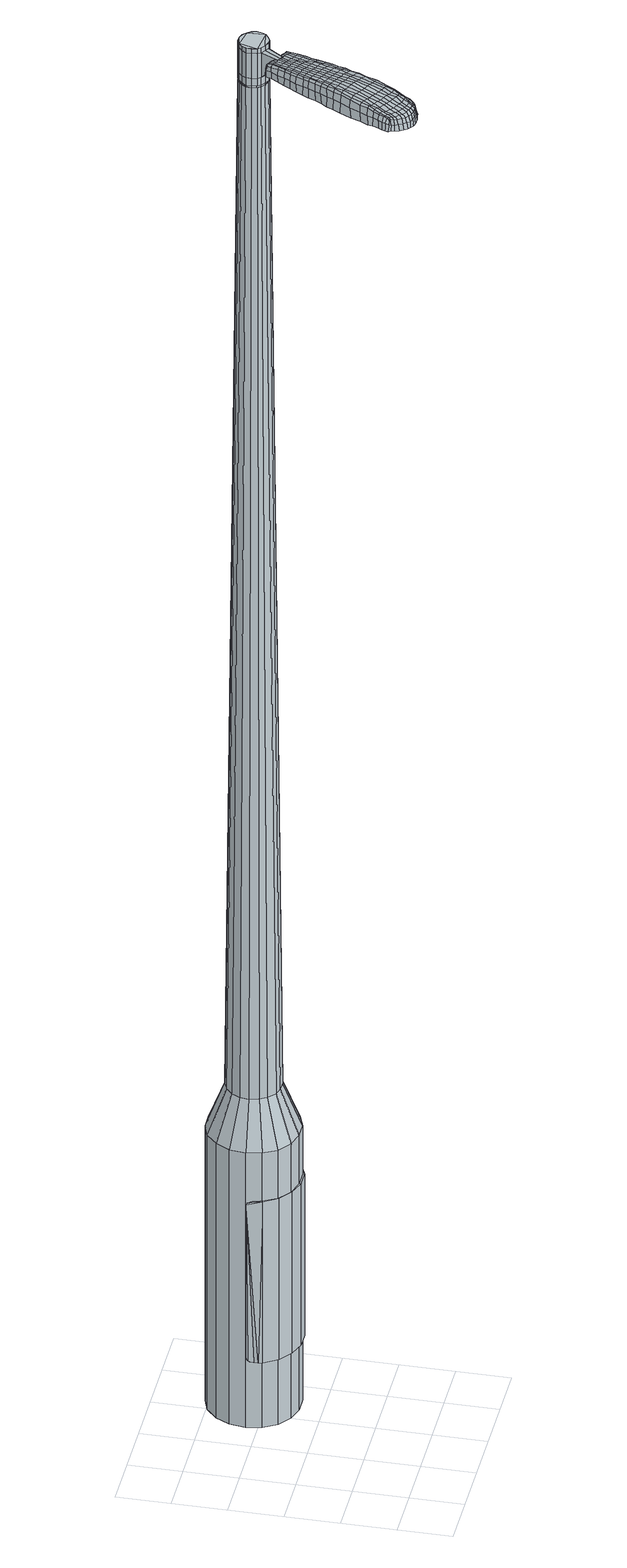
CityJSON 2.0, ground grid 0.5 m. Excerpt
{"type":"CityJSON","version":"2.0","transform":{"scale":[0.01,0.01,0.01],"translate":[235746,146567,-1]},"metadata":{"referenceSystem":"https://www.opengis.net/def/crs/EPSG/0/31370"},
"CityObjects":{
"object1":{"type":"GenericCityObject","attributes":{"cluster":725,"mean_distance_to_centroid":0.108,"new_centroid_x":235747.2,"new_centroid_y":146568.65,"mean_distance_to_camera":3.91,"H1":36.43,"H2":11.07,"Z_final":113.41,"cluster2":-1,"proj_x":235744.9,"proj_y":146567.4,"id_line":44446,"bearing_l":331.53,"distance":2.62,"orientation":"right","G_obj":241.53},"geometry":[{"type":"MultiSurface","lod":"2","boundaries":[[[0,1,2,3]],[[1,4,5,2]],[[4,6,7,5]],[[6,8,9,7]],[[8,10,11,9]],[[10,12,13,11]],[[12,14,15,13]],[[14,16,17,15]],[[16,18,19,17]],[[18,20,21,19]],[[20,22,23,21]],[[22,24,25,23]],[[24,26,27,25]],[[26,28,29,27]],[[28,30,31,29]],[[30,32,33,31]],[[32,34,35,33]],[[34,0,3,35]],[[36,37,38,39]],[[38,40,41,42]],[[41,43,42]],[[42,44,45,46]],[[45,47,46]],[[46,48,49,50]],[[49,51,50]],[[42,46,50,38]],[[50,52,39,38]],[[53,36,39]],[[2,5,7,35]],[[7,9,11,15]],[[11,13,15]],[[15,17,19,23]],[[19,21,23]],[[23,25,27,31]],[[27,29,31]],[[15,23,31,7]],[[31,33,35,7]],[[3,2,35]],[[1,0,54,55]],[[0,34,56,54]],[[34,32,57,56]],[[32,30,58,57]],[[30,28,59,58]],[[28,26,60,59]],[[26,24,61,60]],[[24,22,62,61]],[[22,20,63,62]],[[20,18,64,63]],[[18,16,65,64]],[[16,14,66,65]],[[14,12,67,66]],[[12,10,68,67]],[[10,8,69,68]],[[8,6,70,69]],[[6,4,71,70]],[[4,1,55,71]],[[55,54,72,73]],[[54,56,74,72]],[[56,57,75,74]],[[57,58,76,75]],[[58,59,77,76]],[[59,60,78,77]],[[60,61,79,78]],[[61,62,80,79]],[[62,63,81,80]],[[63,64,82,81]],[[64,65,83,82]],[[65,66,84,83]],[[66,67,85,84]],[[67,68,86,85]],[[68,69,87,86]],[[69,70,88,87]],[[70,71,89,88]],[[71,55,73,89]],[[72,90,91,92]],[[93,94,90,72]],[[95,96,94,93]],[[76,97,96,95]],[[98,99,97,76]],[[100,101,99,98]],[[102,103,101,100]],[[104,105,103,102]],[[81,106,105,104]],[[107,108,106,81]],[[109,110,108,107]],[[111,112,110,109]],[[113,114,112,111]],[[115,116,114,113]],[[117,118,116,115]],[[88,119,118,117]],[[120,121,119,88]],[[92,91,121,120]],[[122,123,124,125]],[[126,122,125,127]],[[128,126,127,129]],[[130,128,129,131]],[[132,130,131,133]],[[134,132,133,135]],[[136,134,135,137]],[[138,136,137,139]],[[140,138,139,141]],[[142,140,141,143]],[[144,142,143,145]],[[146,144,145,147]],[[148,146,147,149]],[[150,148,149,151]],[[152,150,151,153]],[[154,152,153,155]],[[73,72,92]],[[74,93,72]],[[74,75,95,93]],[[75,76,95]],[[77,98,76]],[[77,78,100,98]],[[78,79,102,100]],[[79,80,104,102]],[[80,81,104]],[[82,107,81]],[[82,83,109,107]],[[83,84,111,109]],[[84,85,113,111]],[[85,86,115,113]],[[86,87,117,115]],[[87,88,117]],[[89,120,88]],[[89,73,92,120]],[[156,91,90]],[[156,157,121,91]],[[157,119,121]],[[158,118,119]],[[158,159,116,118]],[[159,160,114,116]],[[160,161,112,114]],[[161,162,110,112]],[[162,163,108,110]],[[163,106,108]],[[164,105,106]],[[164,165,103,105]],[[165,166,101,103]],[[166,167,99,101]],[[167,97,99]],[[168,96,97]],[[168,169,94,96]],[[169,90,94]],[[39,52,154,170]],[[156,90,171,155]],[[53,39,170,123]],[[90,169,124,171]],[[36,53,123,122]],[[169,168,125,124]],[[37,36,122,126]],[[168,97,127,125]],[[38,37,126,128]],[[97,167,129,127]],[[40,38,128,130]],[[167,166,131,129]],[[41,40,130,132]],[[166,165,133,131]],[[43,41,132,134]],[[165,164,135,133]],[[42,43,134,136]],[[164,106,137,135]],[[44,42,136,138]],[[106,163,139,137]],[[45,44,138,140]],[[163,162,141,139]],[[47,45,140,142]],[[162,161,143,141]],[[46,47,142,144]],[[161,160,145,143]],[[48,46,144,146]],[[160,159,147,145]],[[49,48,146,148]],[[159,158,149,147]],[[51,49,148,150]],[[158,119,151,149]],[[50,51,150,152]],[[119,157,153,151]],[[52,50,152,154]],[[157,156,155,153]],[[154,155,172,173]],[[155,171,174,172]],[[171,124,175,174]],[[124,123,176,175]],[[123,170,177,176]],[[170,154,173,177]],[[178,179,180,181]],[[182,178,181,183]],[[178,182,184,185]],[[179,178,185,186]],[[187,188,189,190]],[[191,187,190,192]],[[187,191,193,194]],[[188,187,194,195]],[[196,197,198,199]],[[200,196,199,201]],[[196,200,202,203]],[[197,196,203,204]],[[205,206,207,208]],[[209,205,208,210]],[[205,209,211,212]],[[206,205,212,213]],[[214,215,216,217]],[[218,214,217,219]],[[214,218,220,221]],[[215,214,221,222]],[[223,224,225,226]],[[227,223,226,228]],[[223,227,229,230]],[[224,223,230,231]],[[232,233,234,235]],[[224,232,235,225]],[[232,224,231,236]],[[233,232,236,237]],[[238,239,240,241]],[[233,238,241,234]],[[238,233,237,242]],[[239,238,242,243]],[[244,182,183,245]],[[239,244,245,240]],[[244,239,243,246]],[[182,244,246,184]],[[247,248,249,250]],[[251,247,250,252]],[[247,251,253,254]],[[248,247,254,255]],[[256,257,258,259]],[[248,256,259,249]],[[256,248,255,260]],[[257,256,260,261]],[[262,263,264,265]],[[257,262,265,258]],[[262,257,261,266]],[[263,262,266,267]],[[268,269,270,271]],[[263,268,271,264]],[[268,263,267,272]],[[269,268,272,273]],[[274,179,186,275]],[[269,274,275,270]],[[274,269,273,276]],[[179,274,276,180]],[[277,278,279,280]],[[281,277,280,282]],[[277,281,283,284]],[[278,277,284,285]],[[286,287,288,289]],[[278,286,289,279]],[[286,278,285,290]],[[287,286,290,291]],[[292,293,294,295]],[[287,292,295,288]],[[292,287,291,296]],[[293,292,296,297]],[[298,191,192,299]],[[293,298,299,294]],[[298,293,297,300]],[[191,298,300,193]],[[301,302,303,304]],[[305,301,304,306]],[[301,305,307,308]],[[302,301,308,309]],[[310,311,312,313]],[[302,310,313,303]],[[310,302,309,314]],[[311,310,314,315]],[[316,317,318,319]],[[311,316,319,312]],[[316,311,315,320]],[[317,316,320,321]],[[322,323,324,325]],[[317,322,325,318]],[[322,317,321,326]],[[323,322,326,327]],[[328,188,195,329]],[[323,328,329,324]],[[328,323,327,330]],[[188,328,330,189]],[[331,217,216,332]],[[333,331,332,334]],[[331,333,335,336]],[[217,331,336,219]],[[337,333,334,338]],[[339,337,338,340]],[[337,339,341,342]],[[333,337,342,335]],[[343,339,340,344]],[[345,343,344,346]],[[343,345,347,348]],[[339,343,348,341]],[[349,345,346,350]],[[351,349,350,352]],[[349,351,353,354]],[[345,349,354,347]],[[355,351,352,356]],[[206,355,356,207]],[[355,206,213,357]],[[351,355,357,353]],[[358,359,204,203]],[[360,358,203,202]],[[358,360,361,362]],[[359,358,362,363]],[[364,365,363,362]],[[366,364,362,361]],[[364,366,367,368]],[[365,364,368,369]],[[370,371,369,368]],[[372,370,368,367]],[[370,372,373,374]],[[371,370,374,375]],[[376,377,375,374]],[[378,376,374,373]],[[376,378,211,209]],[[377,376,209,210]],[[379,380,381,382]],[[281,379,382,283]],[[379,281,282,383]],[[380,379,383,384]],[[385,200,201,386]],[[380,385,386,381]],[[385,380,384,387]],[[200,385,387,202]],[[388,389,390,391]],[[227,388,391,229]],[[388,227,228,392]],[[389,388,392,393]],[[394,395,396,397]],[[389,394,397,390]],[[394,389,393,398]],[[395,394,398,399]],[[400,197,204,401]],[[395,400,401,396]],[[400,395,399,402]],[[197,400,402,198]],[[403,404,405,406]],[[185,403,406,186]],[[403,185,184,407]],[[404,403,407,408]],[[409,410,411,412]],[[404,409,412,405]],[[409,404,408,413]],[[410,409,413,414]],[[415,208,207,416]],[[410,415,416,411]],[[415,410,414,417]],[[208,415,417,210]],[[418,419,420,421]],[[190,418,421,192]],[[418,190,189,422]],[[419,418,422,423]],[[424,212,211,425]],[[419,424,425,420]],[[424,419,423,426]],[[212,424,426,213]],[[427,428,429,430]],[[305,427,430,307]],[[427,305,306,431]],[[428,427,431,432]],[[433,218,219,434]],[[428,433,434,429]],[[433,428,432,435]],[[218,433,435,220]],[[436,437,438,439]],[[251,436,439,253]],[[436,251,252,440]],[[437,436,440,441]],[[442,443,444,445]],[[437,442,445,438]],[[442,437,441,446]],[[443,442,446,447]],[[448,215,222,449]],[[443,448,449,444]],[[448,443,447,450]],[[215,448,450,216]],[[451,452,441,440]],[[250,451,440,252]],[[451,250,249,453]],[[452,451,453,454]],[[455,456,447,446]],[[452,455,446,441]],[[455,452,454,457]],[[456,455,457,458]],[[459,332,216,450]],[[456,459,450,447]],[[459,456,458,460]],[[332,459,460,334]],[[461,462,463,464]],[[308,461,464,309]],[[461,308,307,430]],[[462,461,430,429]],[[465,336,335,466]],[[462,465,466,463]],[[465,462,429,434]],[[336,465,434,219]],[[467,468,454,453]],[[259,467,453,249]],[[467,259,258,469]],[[468,467,469,470]],[[471,472,458,457]],[[468,471,457,454]],[[471,468,470,473]],[[472,471,473,474]],[[475,338,334,460]],[[472,475,460,458]],[[475,472,474,476]],[[338,475,476,340]],[[477,478,479,480]],[[314,477,480,315]],[[477,314,309,464]],[[478,477,464,463]],[[481,342,341,482]],[[478,481,482,479]],[[481,478,463,466]],[[342,481,466,335]],[[483,484,470,469]],[[265,483,469,258]],[[483,265,264,485]],[[484,483,485,486]],[[487,488,474,473]],[[484,487,473,470]],[[487,484,486,489]],[[488,487,489,490]],[[491,344,340,476]],[[488,491,476,474]],[[491,488,490,492]],[[344,491,492,346]],[[493,494,495,496]],[[320,493,496,321]],[[493,320,315,480]],[[494,493,480,479]],[[497,348,347,498]],[[494,497,498,495]],[[497,494,479,482]],[[348,497,482,341]],[[499,500,486,485]],[[271,499,485,264]],[[499,271,270,501]],[[500,499,501,502]],[[503,504,490,489]],[[500,503,489,486]],[[503,500,502,505]],[[504,503,505,506]],[[507,350,346,492]],[[504,507,492,490]],[[507,504,506,508]],[[350,507,508,352]],[[509,510,511,512]],[[326,509,512,327]],[[509,326,321,496]],[[510,509,496,495]],[[513,354,353,514]],[[510,513,514,511]],[[513,510,495,498]],[[354,513,498,347]],[[515,516,502,501]],[[275,515,501,270]],[[515,275,186,406]],[[516,515,406,405]],[[517,518,506,505]],[[516,517,505,502]],[[517,516,405,412]],[[518,517,412,411]],[[519,356,352,508]],[[518,519,508,506]],[[519,518,411,416]],[[356,519,416,207]],[[520,521,423,422]],[[330,520,422,189]],[[520,330,327,512]],[[521,520,512,511]],[[522,357,213,426]],[[521,522,426,423]],[[522,521,511,514]],[[357,522,514,353]],[[523,524,384,383]],[[280,523,383,282]],[[523,280,279,525]],[[524,523,525,526]],[[527,360,202,387]],[[524,527,387,384]],[[527,524,526,528]],[[360,527,528,361]],[[529,530,531,532]],[[230,529,532,231]],[[529,230,229,391]],[[530,529,391,390]],[[533,534,535,536]],[[530,533,536,531]],[[533,530,390,397]],[[534,533,397,396]],[[537,359,363,538]],[[534,537,538,535]],[[537,534,396,401]],[[359,537,401,204]],[[539,540,526,525]],[[289,539,525,279]],[[539,289,288,541]],[[540,539,541,542]],[[543,366,361,528]],[[540,543,528,526]],[[543,540,542,544]],[[366,543,544,367]],[[545,546,547,548]],[[236,545,548,237]],[[545,236,231,532]],[[546,545,532,531]],[[549,550,551,552]],[[546,549,552,547]],[[549,546,531,536]],[[550,549,536,535]],[[553,365,369,554]],[[550,553,554,551]],[[553,550,535,538]],[[365,553,538,363]],[[555,556,542,541]],[[295,555,541,288]],[[555,295,294,557]],[[556,555,557,558]],[[559,372,367,544]],[[556,559,544,542]],[[559,556,558,560]],[[372,559,560,373]],[[561,562,563,564]],[[242,561,564,243]],[[561,242,237,548]],[[562,561,548,547]],[[565,566,567,568]],[[562,565,568,563]],[[565,562,547,552]],[[566,565,552,551]],[[569,371,375,570]],[[566,569,570,567]],[[569,566,551,554]],[[371,569,554,369]],[[571,572,558,557]],[[299,571,557,294]],[[571,299,192,421]],[[572,571,421,420]],[[573,378,373,560]],[[572,573,560,558]],[[573,572,420,425]],[[378,573,425,211]],[[574,575,408,407]],[[246,574,407,184]],[[574,246,243,564]],[[575,574,564,563]],[[576,577,414,413]],[[575,576,413,408]],[[576,575,563,568]],[[577,576,568,567]],[[578,377,210,417]],[[577,578,417,414]],[[578,577,567,570]],[[377,578,570,375]],[[579,580,581,582]],[[582,581,583,584]],[[585,583,581,586]],[[586,581,580,587]],[[588,589,590,591]],[[591,590,592,593]],[[594,592,590,595]],[[595,590,589,596]],[[597,598,599,600]],[[600,599,601,602]],[[603,601,599,604]],[[604,599,598,605]],[[606,607,608,609]],[[609,608,610,611]],[[612,610,608,613]],[[613,608,607,614]],[[615,616,617,618]],[[618,617,619,620]],[[621,619,617,622]],[[622,617,616,623]],[[624,625,626,627]],[[627,626,628,629]],[[630,628,626,631]],[[631,626,625,632]],[[633,634,635,636]],[[636,635,625,624]],[[632,625,635,637]],[[637,635,634,638]],[[639,640,641,642]],[[642,641,634,633]],[[638,634,641,643]],[[643,641,640,644]],[[584,583,645,646]],[[646,645,640,639]],[[644,640,645,647]],[[647,645,583,585]],[[648,649,650,651]],[[651,650,652,653]],[[654,652,650,655]],[[655,650,649,656]],[[657,658,659,660]],[[660,659,649,648]],[[656,649,659,661]],[[661,659,658,662]],[[663,664,665,666]],[[666,665,658,657]],[[662,658,665,667]],[[667,665,664,668]],[[669,670,671,672]],[[672,671,664,663]],[[668,664,671,673]],[[673,671,670,674]],[[587,580,675,676]],[[676,675,670,669]],[[674,670,675,677]],[[677,675,580,579]],[[678,679,680,681]],[[681,680,682,683]],[[684,682,680,685]],[[685,680,679,686]],[[687,688,689,690]],[[690,689,679,678]],[[686,679,689,691]],[[691,689,688,692]],[[693,694,695,696]],[[696,695,688,687]],[[692,688,695,697]],[[697,695,694,698]],[[593,592,699,700]],[[700,699,694,693]],[[698,694,699,701]],[[701,699,592,594]],[[702,703,704,705]],[[705,704,706,707]],[[708,706,704,709]],[[709,704,703,710]],[[711,712,713,714]],[[714,713,703,702]],[[710,703,713,715]],[[715,713,712,716]],[[717,718,719,720]],[[720,719,712,711]],[[716,712,719,721]],[[721,719,718,722]],[[723,724,725,726]],[[726,725,718,717]],[[722,718,725,727]],[[727,725,724,728]],[[596,589,729,730]],[[730,729,724,723]],[[728,724,729,731]],[[731,729,589,588]],[[615,618,732,733]],[[733,732,734,735]],[[736,734,732,737]],[[737,732,618,620]],[[735,734,738,739]],[[739,738,740,741]],[[742,740,738,743]],[[743,738,734,736]],[[741,740,744,745]],[[745,744,746,747]],[[748,746,744,749]],[[749,744,740,742]],[[747,746,750,751]],[[751,750,752,753]],[[754,752,750,755]],[[755,750,746,748]],[[753,752,756,757]],[[757,756,607,606]],[[614,607,756,758]],[[758,756,752,754]],[[605,759,760,604]],[[604,760,761,603]],[[762,761,760,763]],[[763,760,759,764]],[[764,765,766,763]],[[763,766,767,762]],[[768,767,766,769]],[[769,766,765,770]],[[770,771,772,769]],[[769,772,773,768]],[[774,773,772,775]],[[775,772,771,776]],[[776,777,778,775]],[[775,778,779,774]],[[612,779,778,610]],[[610,778,777,611]],[[780,781,782,783]],[[783,782,682,684]],[[683,682,782,784]],[[784,782,781,785]],[[602,601,786,787]],[[787,786,781,780]],[[785,781,786,788]],[[788,786,601,603]],[[789,790,791,792]],[[792,791,628,630]],[[629,628,791,793]],[[793,791,790,794]],[[795,796,797,798]],[[798,797,790,789]],[[794,790,797,799]],[[799,797,796,800]],[[605,598,801,802]],[[802,801,796,795]],[[800,796,801,803]],[[803,801,598,597]],[[804,805,806,807]],[[807,806,586,587]],[[585,586,806,808]],[[808,806,805,809]],[[810,811,812,813]],[[813,812,805,804]],[[809,805,812,814]],[[814,812,811,815]],[[606,609,816,817]],[[817,816,811,810]],[[815,811,816,818]],[[818,816,609,611]],[[819,820,821,822]],[[822,821,591,593]],[[588,591,821,823]],[[823,821,820,824]],[[612,613,825,826]],[[826,825,820,819]],[[824,820,825,827]],[[827,825,613,614]],[[828,829,830,831]],[[831,830,706,708]],[[707,706,830,832]],[[832,830,829,833]],[[620,619,834,835]],[[835,834,829,828]],[[833,829,834,836]],[[836,834,619,621]],[[837,838,839,840]],[[840,839,652,654]],[[653,652,839,841]],[[841,839,838,842]],[[843,844,845,846]],[[846,845,838,837]],[[842,838,845,847]],[[847,845,844,848]],[[623,616,849,850]],[[850,849,844,843]],[[848,844,849,851]],[[851,849,616,615]],[[842,852,853,841]],[[841,853,651,653]],[[648,651,853,854]],[[853,852,854]],[[848,855,856,847]],[[847,856,852,842]],[[854,852,856,857]],[[857,856,855,858]],[[615,733,859,851]],[[851,859,855,848]],[[858,855,859,860]],[[860,859,733,735]],[[861,862,863,864]],[[864,863,709,710]],[[708,709,863,831]],[[831,863,862,828]],[[736,737,865,866]],[[866,865,862,861]],[[828,862,865,835]],[[835,865,737,620]],[[854,867,660,648]],[[657,660,867,868]],[[868,867,869]],[[858,870,871,857]],[[857,871,867,854]],[[869,867,871,872]],[[872,871,870,873]],[[735,739,874,860]],[[860,874,870,858]],[[873,870,874,875]],[[875,874,739,741]],[[876,877,878,879]],[[879,878,715,716]],[[710,715,878,864]],[[864,878,877,861]],[[742,743,880,881]],[[881,880,877,876]],[[861,877,880,866]],[[866,880,743,736]],[[869,882,883,868]],[[868,883,666,657]],[[663,666,883,884]],[[884,883,882,885]],[[873,886,887,872]],[[872,887,882,869]],[[885,882,887,888]],[[888,887,886,889]],[[741,745,890,875]],[[875,890,886,873]],[[889,886,890,891]],[[891,890,745,747]],[[892,893,894,895]],[[895,894,721,722]],[[716,721,894,879]],[[879,894,893,876]],[[748,749,896,897]],[[897,896,893,892]],[[876,893,896,881]],[[881,896,749,742]],[[885,898,899,884]],[[884,899,672,663]],[[669,672,899,900]],[[900,899,898,901]],[[889,902,903,888]],[[888,903,898,885]],[[901,898,903,904]],[[904,903,902,905]],[[747,751,906,891]],[[891,906,902,889]],[[905,902,906,907]],[[907,906,751,753]],[[908,909,910,911]],[[911,910,727,728]],[[722,727,910,895]],[[895,910,909,892]],[[754,755,912,913]],[[913,912,909,908]],[[892,909,912,897]],[[897,912,755,748]],[[901,914,915,900]],[[900,915,676,669]],[[587,676,915,807]],[[807,915,914,804]],[[905,916,917,904]],[[904,917,914,901]],[[804,914,917,813]],[[813,917,916,810]],[[753,757,918,907]],[[907,918,916,905]],[[810,916,918,817]],[[817,918,757,606]],[[824,919,920,823]],[[823,920,731,588]],[[728,731,920,911]],[[911,920,919,908]],[[614,758,921,827]],[[827,921,919,824]],[[908,919,921,913]],[[913,921,758,754]],[[785,922,923,784]],[[784,923,681,683]],[[678,681,923,924]],[[924,923,922,925]],[[603,761,926,788]],[[788,926,922,785]],[[925,922,926,927]],[[927,926,761,762]],[[928,929,930,931]],[[931,930,631,632]],[[630,631,930,792]],[[792,930,929,789]],[[932,933,934,935]],[[935,934,929,928]],[[789,929,934,798]],[[798,934,933,795]],[[764,759,936,937]],[[937,936,933,932]],[[795,933,936,802]],[[802,936,759,605]],[[925,938,939,924]],[[924,939,690,678]],[[687,690,939,940]],[[940,939,938,941]],[[762,767,942,927]],[[927,942,938,925]],[[941,938,942,943]],[[943,942,767,768]],[[944,945,946,947]],[[947,946,637,638]],[[632,637,946,931]],[[931,946,945,928]],[[948,949,950,951]],[[951,950,945,944]],[[928,945,950,935]],[[935,950,949,932]],[[770,765,952,953]],[[953,952,949,948]],[[932,949,952,937]],[[937,952,765,764]],[[941,954,955,940]],[[940,955,696,687]],[[693,696,955,956]],[[956,955,954,957]],[[768,773,958,943]],[[943,958,954,941]],[[957,954,958,959]],[[959,958,773,774]],[[960,961,962,963]],[[963,962,643,644]],[[638,643,962,947]],[[947,962,961,944]],[[964,965,966,967]],[[967,966,961,960]],[[944,961,966,951]],[[951,966,965,948]],[[776,771,968,969]],[[969,968,965,964]],[[948,965,968,953]],[[953,968,771,770]],[[957,970,971,956]],[[956,971,700,693]],[[593,700,971,822]],[[822,971,970,819]],[[774,779,972,959]],[[959,972,970,957]],[[819,970,972,826]],[[826,972,779,612]],[[809,973,974,808]],[[808,974,647,585]],[[644,647,974,963]],[[963,974,973,960]],[[815,975,976,814]],[[814,976,973,809]],[[960,973,976,967]],[[967,976,975,964]],[[611,777,977,818]],[[818,977,975,815]],[[964,975,977,969]],[[969,977,777,776]],[[579,582,181,180]],[[582,584,183,181]],[[594,595,194,193]],[[595,596,195,194]],[[597,600,199,198]],[[600,602,201,199]],[[621,622,221,220]],[[622,623,222,221]],[[624,627,226,225]],[[627,629,228,226]],[[633,636,235,234]],[[636,624,225,235]],[[639,642,241,240]],[[642,633,234,241]],[[584,646,245,183]],[[646,639,240,245]],[[654,655,254,253]],[[655,656,255,254]],[[656,661,260,255]],[[661,662,261,260]],[[662,667,266,261]],[[667,668,267,266]],[[668,673,272,267]],[[673,674,273,272]],[[674,677,276,273]],[[677,579,180,276]],[[684,685,284,283]],[[685,686,285,284]],[[686,691,290,285]],[[691,692,291,290]],[[692,697,296,291]],[[697,698,297,296]],[[698,701,300,297]],[[701,594,193,300]],[[702,705,304,303]],[[705,707,306,304]],[[711,714,313,312]],[[714,702,303,313]],[[717,720,319,318]],[[720,711,312,319]],[[723,726,325,324]],[[726,717,318,325]],[[596,730,329,195]],[[730,723,324,329]],[[780,783,382,381]],[[783,684,283,382]],[[602,787,386,201]],[[787,780,381,386]],[[629,793,392,228]],[[793,794,393,392]],[[794,799,398,393]],[[799,800,399,398]],[[800,803,402,399]],[[803,597,198,402]],[[707,832,431,306]],[[832,833,432,431]],[[833,836,435,432]],[[836,621,220,435]],[[837,840,439,438]],[[840,654,253,439]],[[843,846,445,444]],[[846,837,438,445]],[[623,850,449,222]],[[850,843,444,449]],[[978,979,980,981]],[[982,983,981,980]],[[984,985,986,987]],[[988,989,990,991]],[[979,992,993,980]],[[994,982,980,993]],[[995,984,987,996]],[[997,998,989,988]],[[992,999,1000,993]],[[1000,1001,994,993]],[[1002,995,996,1003]],[[1004,998,997,1005]],[[999,1006,1007,1000]],[[1007,1008,1001,1000]],[[1009,1002,1003,1010]],[[1011,1004,1005,1012]],[[1013,1014,1015,1016]],[[1017,1018,1014,1013]],[[1017,1019,1020,1018]],[[1019,1021,1022,1020]],[[1023,1024,1025,1026]],[[1027,1028,1024,1023]],[[1029,1030,1028,1027]],[[1031,1032,1030,1029]],[[1026,1015,1014,1023]],[[1023,1014,1018,1027]],[[1018,1020,1029,1027]],[[1020,1022,1031,1029]],[[987,986,983,982]],[[996,987,982,994]],[[1001,1003,996,994]],[[1008,1010,1003,1001]],[[988,991,985,984]],[[997,988,984,995]],[[1005,997,995,1002]],[[1012,1005,1002,1009]],[[989,1013,1016,990]],[[998,1017,1013,989]],[[1019,1017,998,1004]],[[1021,1019,1004,1011]],[[1033,1034,1035,1036]],[[1035,1037,1038,1039]],[[1035,1039,1040,1041]],[[1035,1041,1036]],[[1042,1033,1036,1043]],[[1044,1043,1036,1045]],[[1046,1045,1036]],[[1047,1035,1034,1048]],[[1049,1047,1048,1050]],[[1051,1049,1050,1052]],[[1053,1051,1052,1054]],[[1055,1053,1054,1056]],[[1056,1057,1058,1059]],[[1056,1059,1060,1061]],[[1056,1061,1062,1063]],[[1062,1064,1065,1066]],[[1062,1066,1067,1068]],[[1062,1068,1063]],[[1056,1063,1055]],[[1069,1070,1034,1033]],[[1071,1072,1037,1035]],[[1073,1074,1046,1036]],[[1070,1075,1048,1034]],[[1076,1071,1035,1047]],[[1075,1077,1050,1048]],[[1078,1076,1047,1049]],[[1077,1079,1052,1050]],[[1080,1078,1049,1051]],[[1079,1081,1054,1052]],[[1082,1080,1051,1053]],[[1081,1083,1056,1054]],[[1084,1082,1053,1055]],[[1083,1085,1057,1056]],[[1086,1087,1064,1062]],[[1088,1084,1055,1063]],[[1058,1057,1085,1089]],[[1059,1058,1089,1090]],[[1060,1059,1090,1091]],[[1061,1060,1091,1092]],[[1062,1061,1092,1086]],[[1093,1069,1033,1042]],[[1094,1093,1042,1043]],[[1095,1094,1043,1044]],[[1096,1095,1044,1045]],[[1074,1096,1045,1046]],[[1038,1037,1072,1097]],[[1065,1064,1087,1098]],[[1039,1038,1097,1099]],[[1040,1039,1099,1100]],[[1041,1040,1100,1101]],[[1036,1041,1101,1073]],[[1066,1065,1098,1102]],[[1067,1066,1102,1103]],[[1068,1067,1103,1104]],[[1063,1068,1104,1088]]]}]}
},
"vertices":[
[101,125,384],[89,134,384],[89,134,96],[101,125,96],[82,147,384],[82,147,96],[79,161,384],[79,161,96],[81,176,384],[81,176,96],[88,189,384],[88,189,96],[99,199,384],[99,199,96],[113,204,384],[113,204,96],[127,204,384],[127,204,96],[141,200,384],[141,200,96],[153,190,384],[153,190,96],[161,178,384],[161,178,96],[163,164,384],[163,164,96],[161,149,384],[161,149,96],[154,136,384],[154,136,96],[143,126,384],[143,126,96],[130,121,384],[130,121,96],[115,121,384],[115,121,96],[124,149,1524],[128,151,1524],[132,154,1524],[115,151,1524],[134,158,1524],[135,163,1524],[131,171,1524],[134,167,1524],[128,174,1524],[123,176,1524],[114,174,1524],[118,176,1524],[111,171,1524],[108,167,1524],[109,157,1524],[108,162,1524],[111,154,1524],[119,149,1524],[109,140,429],[102,146,429],[117,138,429],[126,138,429],[134,141,429],[141,147,429],[145,154,429],[146,163,429],[145,172,429],[140,179,429],[133,185,429],[125,187,429],[116,187,429],[108,184,429],[101,178,429],[97,170,429],[96,162,429],[98,153,429],[115,151,1483],[111,154,1483],[119,149,1483],[124,149,1483],[128,151,1483],[132,154,1483],[134,158,1483],[135,163,1483],[134,167,1483],[131,171,1483],[128,174,1483],[123,176,1483],[118,176,1483],[114,174,1483],[111,171,1483],[108,167,1483],[108,162,1483],[109,157,1483],[115,151,1485],[112,154,1485],[112,154,1483],[119,150,1483],[119,150,1485],[124,150,1483],[124,150,1485],[128,151,1485],[131,154,1483],[131,154,1485],[133,158,1483],[133,158,1485],[134,163,1483],[134,163,1485],[133,167,1483],[133,167,1485],[131,171,1485],[127,174,1483],[127,174,1485],[123,175,1483],[123,175,1485],[119,175,1483],[119,175,1485],[114,173,1483],[114,173,1485],[111,170,1483],[111,170,1485],[109,167,1483],[109,167,1485],[108,162,1485],[109,158,1483],[109,158,1485],[124,149,1519],[119,149,1519],[119,149,1493],[124,149,1493],[128,151,1519],[128,151,1493],[132,154,1519],[132,154,1493],[134,158,1519],[134,158,1493],[135,163,1519],[135,163,1493],[134,167,1519],[134,167,1493],[131,171,1519],[131,171,1493],[128,174,1519],[128,174,1493],[123,176,1519],[123,176,1493],[118,176,1519],[118,176,1493],[114,174,1519],[114,174,1493],[111,171,1519],[111,171,1493],[108,167,1519],[108,167,1493],[108,162,1519],[108,162,1493],[109,157,1519],[109,157,1493],[111,154,1519],[111,154,1493],[111,154,1485],[109,157,1485],[108,167,1485],[111,171,1485],[114,174,1485],[118,176,1485],[123,176,1485],[128,174,1485],[134,167,1485],[135,163,1485],[134,158,1485],[132,154,1485],[124,149,1485],[119,149,1485],[115,151,1519],[115,151,1493],[103,136,1513],[103,136,1518],[106,134,1513],[109,133,1513],[109,133,1518],[106,134,1518],[53,78,1519],[57,84,1518],[55,84,1509],[51,78,1510],[49,71,1519],[47,71,1510],[51,71,1526],[55,78,1525],[59,85,1525],[87,60,1519],[90,66,1518],[89,68,1525],[86,61,1525],[83,52,1519],[82,54,1526],[84,50,1510],[88,58,1510],[91,64,1509],[37,4,1519],[33,5,1519],[33,5,1513],[36,3,1513],[41,3,1519],[40,2,1513],[41,4,1524],[37,5,1524],[34,7,1524],[72,69,1530],[75,75,1529],[73,77,1529],[69,70,1530],[68,61,1531],[65,62,1531],[71,59,1530],[75,67,1530],[79,74,1529],[110,140,1512],[108,141,1512],[107,140,1517],[110,139,1517],[113,138,1512],[112,137,1517],[113,138,1506],[110,139,1506],[107,140,1506],[26,26,1519],[27,29,1519],[26,29,1512],[25,26,1512],[26,23,1518],[24,23,1512],[27,23,1522],[28,25,1523],[29,28,1524],[29,33,1519],[32,38,1519],[30,38,1512],[28,33,1512],[31,33,1524],[33,38,1525],[34,44,1519],[38,51,1519],[36,50,1511],[32,43,1511],[36,44,1526],[39,51,1526],[43,61,1519],[41,60,1510],[45,61,1526],[92,141,1513],[88,135,1513],[90,135,1518],[93,141,1517],[95,146,1512],[96,145,1516],[94,146,1506],[91,141,1507],[87,134,1507],[84,128,1514],[80,122,1515],[82,122,1520],[86,128,1519],[83,128,1507],[79,122,1507],[76,116,1515],[72,109,1516],[74,109,1522],[78,116,1521],[74,115,1508],[70,109,1508],[68,103,1517],[65,97,1517],[66,97,1524],[70,103,1523],[67,103,1508],[63,96,1509],[61,91,1518],[63,91,1524],[59,90,1509],[57,8,1519],[59,11,1519],[58,12,1524],[56,9,1523],[56,6,1518],[55,7,1522],[56,5,1512],[58,6,1512],[60,9,1512],[62,15,1519],[65,19,1519],[64,21,1525],[61,16,1524],[63,13,1512],[66,18,1512],[68,25,1519],[72,31,1519],[71,33,1526],[67,26,1526],[69,23,1511],[73,30,1511],[78,42,1519],[77,43,1526],[78,40,1510],[119,127,1513],[116,120,1513],[116,118,1507],[119,125,1507],[121,132,1512],[121,131,1506],[120,131,1516],[118,128,1517],[115,121,1518],[112,113,1514],[109,106,1515],[110,105,1507],[113,111,1507],[112,114,1519],[108,107,1520],[106,99,1515],[103,93,1516],[104,91,1508],[107,98,1508],[105,101,1521],[102,94,1522],[100,86,1517],[96,79,1517],[97,77,1509],[100,84,1508],[99,87,1523],[96,81,1524],[93,73,1518],[94,71,1509],[92,74,1524],[107,134,1519],[105,135,1519],[103,128,1520],[101,129,1520],[106,126,1520],[110,133,1519],[100,121,1522],[98,122,1522],[96,114,1523],[94,116,1523],[99,113,1523],[103,120,1521],[93,108,1524],[90,109,1524],[89,101,1525],[87,103,1525],[92,100,1525],[96,106,1524],[86,95,1526],[83,96,1526],[82,88,1527],[80,90,1527],[85,87,1527],[89,93,1526],[79,82,1528],[76,83,1528],[82,80,1528],[39,8,1527],[36,9,1527],[43,7,1526],[45,11,1527],[41,12,1528],[38,13,1528],[44,17,1529],[41,19,1529],[48,16,1528],[52,22,1530],[48,24,1530],[44,26,1530],[51,30,1531],[48,32,1531],[55,29,1530],[59,36,1531],[55,38,1531],[52,40,1531],[62,49,1531],[58,51,1531],[65,48,1531],[54,5,1518],[51,4,1519],[51,3,1513],[54,3,1513],[54,6,1523],[51,5,1523],[46,3,1519],[46,2,1513],[46,4,1524],[26,21,1518],[26,18,1518],[27,19,1523],[27,22,1523],[24,21,1513],[25,18,1513],[27,15,1519],[28,11,1519],[29,12,1524],[28,16,1523],[26,14,1513],[28,10,1513],[31,8,1519],[31,9,1524],[30,7,1513],[57,78,1528],[58,77,1528],[62,83,1528],[60,84,1527],[52,70,1528],[54,69,1529],[61,75,1529],[63,74,1530],[67,80,1529],[64,82,1528],[56,68,1529],[59,66,1530],[66,72,1530],[70,78,1529],[62,64,1531],[85,62,1528],[83,63,1529],[79,55,1529],[81,55,1528],[88,69,1527],[86,70,1528],[79,65,1529],[75,57,1530],[83,72,1528],[121,134,1512],[119,135,1512],[118,134,1517],[120,133,1517],[121,133,1506],[119,134,1506],[116,137,1512],[115,136,1517],[116,136,1506],[97,147,1512],[99,146,1512],[98,146,1506],[96,147,1506],[97,146,1517],[99,145,1517],[101,145,1512],[103,144,1512],[102,143,1506],[100,145,1506],[101,144,1517],[103,143,1517],[106,142,1512],[105,142,1506],[105,141,1517],[95,141,1519],[96,140,1519],[91,134,1520],[92,134,1520],[98,139,1519],[100,138,1519],[94,133,1520],[97,131,1520],[103,137,1519],[99,130,1520],[117,129,1519],[115,129,1519],[112,123,1520],[114,122,1520],[113,131,1519],[109,124,1520],[87,128,1521],[88,127,1521],[83,122,1522],[85,121,1522],[91,126,1521],[93,125,1521],[87,120,1522],[89,118,1523],[95,124,1522],[92,117,1523],[111,115,1521],[109,116,1521],[105,109,1522],[107,108,1522],[106,118,1521],[102,111,1522],[79,115,1523],[81,114,1523],[75,109,1524],[77,108,1524],[83,113,1523],[85,112,1524],[79,107,1525],[82,106,1525],[88,111,1524],[84,104,1525],[104,102,1523],[102,103,1523],[99,96,1524],[101,95,1524],[99,104,1524],[96,98,1525],[72,103,1525],[73,102,1525],[68,96,1526],[69,96,1526],[75,101,1526],[78,99,1526],[72,94,1527],[74,93,1527],[81,98,1526],[77,91,1527],[98,88,1525],[96,89,1525],[92,83,1526],[94,82,1526],[92,91,1526],[89,85,1527],[64,90,1527],[66,89,1527],[68,88,1527],[71,86,1528],[73,85,1528],[91,75,1527],[89,76,1527],[86,78,1528],[55,8,1525],[52,7,1525],[57,11,1526],[54,11,1526],[48,7,1526],[50,10,1527],[28,24,1525],[28,21,1525],[30,25,1526],[29,27,1525],[29,18,1525],[31,15,1526],[33,19,1527],[31,22,1526],[33,12,1526],[35,16,1527],[60,16,1526],[57,15,1527],[63,21,1527],[60,21,1528],[53,15,1528],[56,21,1529],[31,32,1526],[32,30,1527],[35,35,1528],[34,37,1527],[33,27,1527],[35,24,1528],[39,30,1529],[36,33,1528],[38,21,1528],[41,28,1530],[66,26,1528],[64,26,1529],[70,33,1528],[68,34,1529],[60,27,1529],[64,35,1530],[37,43,1528],[38,41,1528],[42,48,1529],[41,50,1528],[40,39,1529],[42,36,1530],[46,44,1530],[44,46,1530],[45,34,1530],[49,42,1531],[76,44,1529],[73,45,1529],[69,46,1530],[46,60,1528],[48,59,1529],[50,57,1530],[53,55,1530],[55,53,1531],[57,83,1509],[59,83,1518],[55,77,1518],[53,77,1509],[51,70,1519],[49,70,1510],[52,70,1525],[57,77,1525],[60,83,1525],[88,69,1525],[88,67,1518],[85,61,1518],[84,62,1525],[81,53,1519],[81,54,1525],[82,51,1510],[86,59,1509],[89,65,1509],[34,7,1513],[35,7,1519],[38,6,1519],[37,5,1513],[41,5,1519],[41,4,1513],[42,6,1524],[38,7,1524],[35,9,1524],[72,76,1528],[75,75,1528],[72,69,1529],[69,70,1529],[67,61,1529],[65,62,1529],[71,59,1529],[75,67,1529],[78,73,1528],[106,138,1516],[107,139,1512],[109,138,1512],[109,137,1516],[112,136,1512],[111,136,1516],[112,136,1506],[109,137,1506],[106,138,1506],[28,28,1512],[29,28,1519],[28,25,1518],[27,25,1512],[28,23,1518],[26,23,1512],[29,23,1522],[29,25,1523],[31,28,1523],[32,37,1512],[33,38,1519],[31,32,1519],[29,32,1512],[33,32,1524],[35,38,1525],[38,49,1511],[40,50,1519],[36,43,1519],[34,42,1511],[37,43,1525],[41,50,1526],[45,60,1519],[43,59,1510],[47,60,1526],[91,134,1518],[90,134,1513],[94,140,1513],[95,140,1517],[97,144,1512],[97,143,1515],[95,144,1506],[92,140,1506],[88,133,1507],[83,121,1520],[82,121,1514],[86,127,1514],[87,127,1519],[84,127,1507],[80,121,1507],[76,108,1522],[74,108,1516],[78,115,1515],[79,115,1521],[76,114,1508],[72,108,1508],[68,96,1523],[66,96,1517],[70,102,1516],[72,102,1522],[68,102,1508],[64,95,1508],[62,90,1517],[64,90,1524],[60,89,1509],[57,13,1523],[58,12,1519],[56,9,1518],[55,10,1523],[54,8,1518],[54,9,1522],[55,6,1512],[57,8,1512],[58,10,1512],[63,22,1525],[64,21,1519],[60,16,1519],[60,17,1524],[61,14,1512],[64,19,1512],[70,34,1526],[70,32,1519],[67,26,1519],[66,27,1525],[67,24,1511],[71,31,1511],[76,43,1519],[75,44,1526],[77,41,1510],[114,119,1507],[114,121,1513],[117,127,1513],[117,126,1506],[119,132,1512],[119,131,1506],[118,132,1515],[116,128,1517],[113,122,1518],[108,105,1507],[107,107,1514],[111,114,1514],[111,112,1507],[110,115,1519],[107,108,1520],[102,92,1508],[101,93,1516],[104,100,1515],[105,98,1508],[103,101,1521],[100,95,1522],[95,78,1508],[95,80,1517],[98,87,1516],[99,85,1508],[97,88,1522],[94,82,1523],[92,73,1517],[92,72,1509],[91,75,1524],[107,133,1518],[104,134,1518],[103,127,1519],[101,128,1519],[106,126,1519],[109,132,1518],[100,120,1520],[97,122,1520],[96,114,1521],[94,115,1521],[99,112,1521],[102,119,1520],[93,107,1523],[90,109,1523],[89,101,1524],[87,102,1524],[92,99,1524],[95,106,1523],[86,94,1525],[83,96,1525],[82,88,1526],[80,89,1526],[85,86,1526],[88,93,1525],[79,81,1527],[76,83,1527],[82,80,1527],[37,11,1526],[39,9,1526],[43,8,1525],[45,11,1526],[41,12,1526],[38,14,1526],[41,20,1528],[44,18,1528],[48,17,1527],[51,23,1528],[48,24,1529],[45,26,1529],[48,32,1530],[51,30,1530],[55,29,1529],[59,37,1530],[55,38,1530],[52,40,1530],[58,51,1530],[61,49,1530],[65,48,1530],[51,5,1513],[51,6,1518],[53,7,1518],[54,5,1512],[53,8,1523],[51,7,1523],[46,5,1519],[46,4,1513],[46,6,1523],[29,20,1523],[28,19,1518],[28,21,1518],[29,22,1523],[26,21,1512],[27,19,1512],[31,13,1523],[30,12,1519],[29,16,1519],[30,17,1523],[28,15,1513],[30,12,1513],[32,10,1519],[33,11,1524],[32,9,1513],[62,82,1527],[59,76,1527],[58,77,1527],[61,83,1526],[53,70,1527],[54,69,1528],[67,79,1528],[64,73,1528],[61,75,1528],[65,81,1527],[57,67,1528],[59,66,1529],[66,72,1529],[70,78,1528],[62,64,1529],[78,56,1528],[82,63,1527],[84,63,1527],[80,55,1527],[87,69,1526],[85,70,1527],[79,65,1528],[75,57,1528],[82,71,1527],[117,133,1516],[118,133,1512],[119,133,1512],[118,132,1516],[119,132,1506],[118,132,1506],[115,135,1512],[114,134,1516],[115,134,1506],[97,144,1506],[98,144,1512],[97,145,1512],[96,144,1506],[97,144,1516],[98,143,1516],[101,141,1506],[102,142,1512],[100,143,1512],[99,143,1506],[100,142,1516],[102,141,1516],[104,140,1512],[104,140,1506],[104,140,1516],[96,139,1518],[95,140,1518],[92,133,1519],[100,137,1518],[98,138,1518],[94,132,1519],[96,131,1519],[102,136,1518],[99,130,1519],[112,122,1519],[115,129,1518],[116,128,1518],[113,122,1519],[112,130,1518],[109,124,1519],[88,127,1520],[84,121,1521],[85,120,1521],[93,124,1520],[90,126,1520],[87,119,1521],[89,118,1521],[95,123,1520],[91,117,1521],[105,109,1521],[108,116,1520],[109,115,1520],[106,108,1521],[105,117,1520],[102,111,1521],[81,114,1522],[80,114,1522],[76,108,1523],[77,108,1523],[85,111,1522],[83,113,1522],[79,106,1523],[82,105,1524],[88,110,1523],[84,104,1524],[98,96,1523],[102,102,1522],[103,102,1522],[100,95,1523],[99,104,1522],[95,97,1523],[73,101,1524],[72,102,1524],[69,95,1525],[70,95,1525],[78,99,1525],[75,100,1524],[72,94,1525],[74,92,1526],[81,97,1525],[77,91,1526],[92,83,1525],[95,89,1524],[96,89,1524],[93,82,1525],[92,91,1524],[89,84,1525],[66,89,1526],[65,89,1526],[71,86,1527],[68,87,1526],[73,84,1527],[89,76,1526],[90,76,1526],[85,78,1526],[52,9,1524],[54,10,1524],[56,12,1525],[54,12,1525],[47,8,1525],[49,11,1525],[31,25,1525],[30,22,1524],[30,24,1524],[31,27,1525],[34,19,1526],[32,15,1525],[31,19,1524],[32,22,1525],[34,13,1525],[36,16,1526],[57,16,1526],[59,17,1526],[62,22,1526],[60,22,1527],[52,16,1526],[56,22,1527],[36,35,1527],[33,30,1526],[33,31,1526],[35,37,1526],[39,30,1528],[36,24,1527],[35,27,1526],[37,33,1527],[39,22,1527],[42,28,1528],[63,27,1527],[65,27,1527],[69,34,1527],[67,34,1528],[59,28,1528],[63,35,1529],[43,48,1528],[39,41,1527],[38,42,1527],[42,49,1527],[47,44,1529],[43,36,1529],[41,39,1528],[45,46,1528],[45,34,1529],[50,42,1530],[73,45,1528],[74,45,1528],[69,46,1529],[48,58,1528],[48,59,1528],[53,55,1529],[50,57,1529],[56,53,1530],[96,144,1508],[102,141,1508],[85,113,1509],[78,117,1509],[74,94,1510],[67,99,1510],[55,60,1512],[46,64,1512],[55,80,1511],[63,76,1511],[46,44,1513],[40,32,1514],[32,36,1514],[38,49,1513],[107,138,1508],[92,109,1509],[82,90,1510],[63,56,1512],[71,71,1511],[54,40,1513],[48,28,1514],[113,135,1508],[99,106,1509],[89,86,1510],[71,51,1512],[80,67,1511],[56,24,1514],[62,35,1513],[119,131,1508],[106,102,1509],[97,82,1510],[79,47,1512],[88,62,1511],[63,19,1514],[71,31,1513],[34,20,1514],[33,15,1514],[27,19,1514],[27,24,1514],[41,16,1514],[39,12,1514],[49,12,1514],[45,9,1514],[56,8,1514],[52,5,1514],[33,10,1515],[34,6,1515],[33,6,1515],[29,12,1515],[37,8,1515],[35,5,1515],[41,6,1515],[36,4,1515],[45,4,1515],[37,4,1515],[146,127,334],[143,125,334],[143,125,165],[154,134,171],[146,127,165],[149,130,165],[151,132,166],[153,133,167],[154,134,169],[149,130,334],[151,132,333],[153,133,332],[154,134,331],[154,134,328],[129,119,165],[129,119,334],[114,119,165],[114,119,334],[100,124,165],[100,124,334],[88,133,165],[88,133,334],[80,146,165],[80,146,334],[79,150,334],[79,154,334],[78,157,333],[78,159,332],[77,160,331],[77,160,328],[79,150,165],[77,160,171],[77,160,169],[78,159,167],[78,157,166],[79,154,165],[144,129,334],[141,127,334],[141,127,165],[144,129,165],[152,136,171],[152,136,328],[129,122,334],[129,122,165],[115,122,334],[115,122,165],[102,127,334],[102,127,165],[91,135,334],[91,135,165],[83,147,334],[83,147,165],[82,151,334],[80,161,328],[80,161,171],[82,151,165],[81,154,334],[81,157,333],[80,159,332],[80,160,331],[147,132,334],[149,134,333],[151,135,332],[152,136,331],[147,132,165],[80,160,169],[149,134,166],[151,135,167],[152,136,169],[80,159,167],[81,157,166],[81,154,165]
]}
